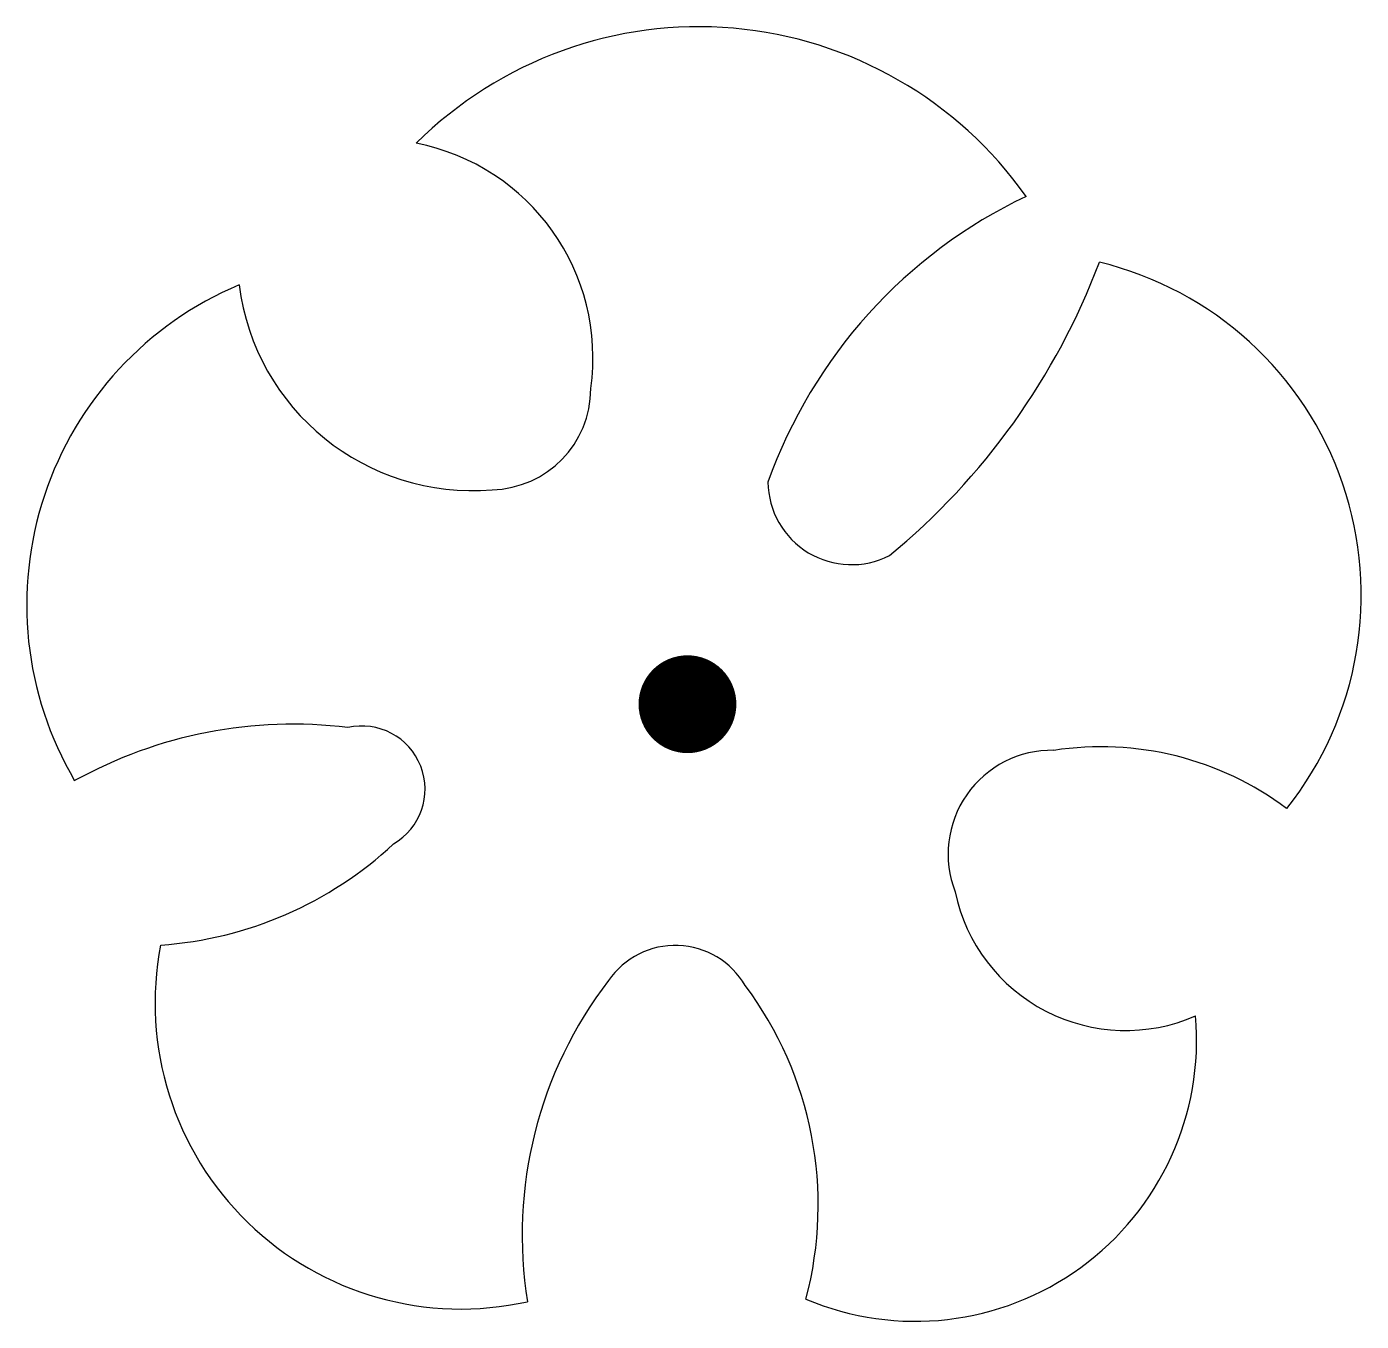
# Model space of a CAD drawing. Extents: x -0.96 to 0.98, y -0.9 to 0.99.
import ezdxf

# ---------------------------------------------------------------- set-up
doc = ezdxf.new("R2010")
doc.units = 0
doc.header["$LTSCALE"] = 0.01
doc.header["$MEASUREMENT"] = 0
doc.layers.get('0').update_dxf_attribs({"lineweight": 20})

msp = doc.modelspace()

# ---------------------------------------------------------------- linework, layer by layer
at = {"color": 0, "linetype": 'ByBlock', "lineweight": -2, "const_width": 0.0712}
msp.add_lwpolyline([(-0.0356, 0, 1), (0.0356, 0, 1)], format="xyb", close=True, dxfattribs=at)
at = {"color": 0, "linetype": 'ByBlock', "lineweight": -2}
for centre, radius, start, end in [((0.0164, 0.403), 0.5832, 35.2034, 134.8424), ((-0.4557, 0.5043), 0.3181, 351.8951, 78.9881), ((0.8085, 0.0765), 0.734, 115.4617, 160.3628), ((-0.3509, 1.0011), 1.0157, 309.4144, 339.3851), ((0.4826, 0.1589), 0.4985, 321.4413, 76.4014), ((-0.457, 0.1448), 0.505, 112.809, 210.4766), ((-0.3133, 0.653), 0.3421, 187.1665, 274.8513), ((-0.288, 0.4594), 0.1473, 271.4117, 0.0053), ((0.2386, 0.3245), 0.1214, 180.6029, 297.1488), ((-0.5742, -0.6855), 0.6564, 83.0136, 118.981), ((-0.4741, -0.1237), 0.092, 300.0031, 102.7608), ((0.5305, -0.2182), 0.1511, 88.8851, 201.3746), ((0.6022, -0.5125), 0.4506, 53.1657, 98.7776), ((-0.8054, 0.2014), 0.5534, 273.9811, 312.9915), ((0.6381, -0.2212), 0.2538, 191.8522, 293.6067), ((-0.3297, -0.435), 0.4454, 169.0713, 282.5647), ((-0.0178, -0.4689), 0.1178, 30.2329, 145.5274), ((0.3672, -0.7724), 0.6079, 142.4811, 189.2184), ((-0.3443, -0.7293), 0.5346, 345.1765, 36.7441), ((0.3317, -0.4887), 0.4096, 247.1229, 4.9)]:
    msp.add_arc(centre, radius, start, end, dxfattribs=at)

doc.saveas('drawing.dxf')
